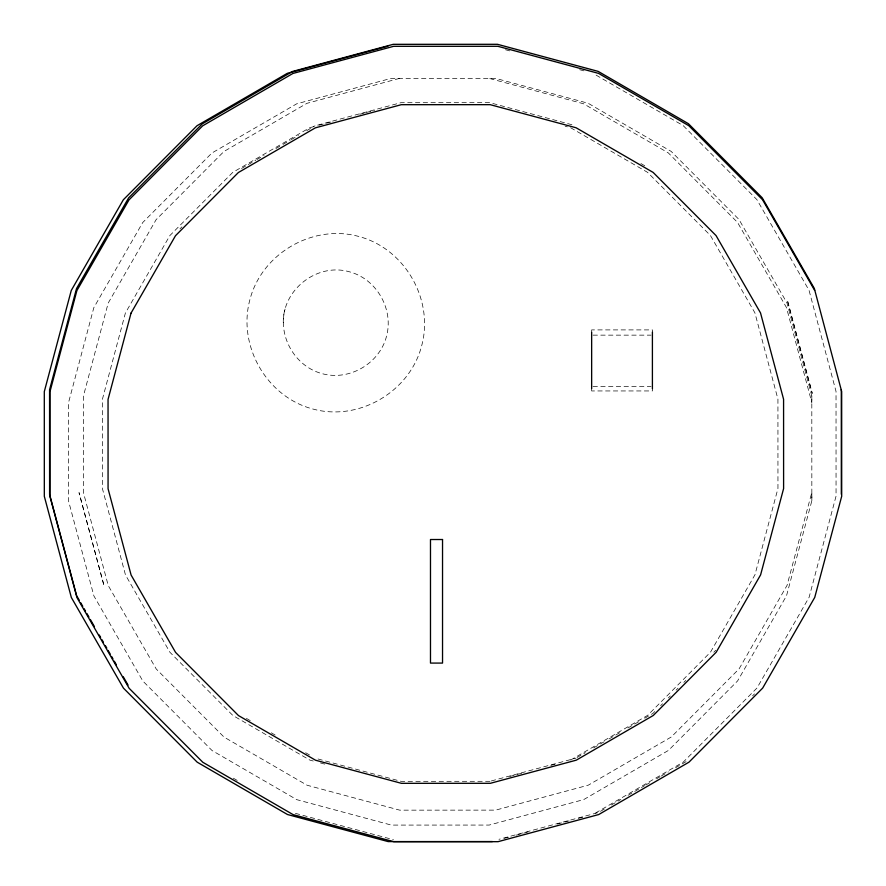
<?xml version="1.0" encoding="UTF-8"?>
<svg xmlns="http://www.w3.org/2000/svg" width="886" height="886" viewBox="0 0 886 886"><rect width="100%" height="100%" fill="white"/><g stroke="black" fill="none" stroke-linecap="round" stroke-linejoin="round"><path stroke-width="0.66" stroke-dasharray="4.43 3.32" d="M399.575 78.367L306.944 103.33L223.903 151.517L156.113 219.662L108.181 303.101L83.384 396.164L83.406 492.505L108.247 585.568L156.224 668.985L224.047 737.097L307.11 785.24L399.752 810.158L495.651 810.125L588.282 785.173L671.311 736.975L739.112 668.841L787.045 585.391L811.842 492.328L811.842 500.778L786.535 595.746L737.628 680.891L668.454 750.42L583.719 799.593L489.194 825.065L391.346 825.087L296.81 799.67L212.053 750.531L142.845 681.035L93.894 595.913L68.543 500.967L68.521 402.654L93.816 307.686L142.724 222.541L211.909 153.012L296.644 103.839L391.158 78.367L495.473 78.345L588.105 103.252L671.167 151.406L739.002 219.506L786.967 302.934L811.809 395.987L811.809 402.465L786.458 307.52L737.517 222.397L668.299 152.89L583.542 103.762L489.017 78.345M283.276 322.725C282.634 289.434 317.299 262.522 349.372 271.78C376.639 278.957 393.916 309.214 386.495 336.381C379.441 363.603 349.35 381.168 322.194 373.67C294.916 366.494 277.639 336.237 285.07 309.07M179.958 228.865L181.885 226.916M654.843 711.536L652.904 713.474L643.424 718.978M660.646 705.699L662.573 703.75M668.376 697.924L670.314 695.975M676.118 690.139L678.056 688.2M683.859 682.364L685.797 680.426M713.839 652.229L715.777 650.28M752.579 695.853L754.518 693.904M241.546 168.473L255.755 160.222M256.94 159.524L264.05 155.404M275.9 148.527L281.826 145.094M283.011 144.407L290.121 140.276M291.306 139.589L298.405 135.469M306.7 130.652L314.995 125.834M570.628 760.044L647.633 715.356L710.506 652.162L754.961 574.781L777.952 488.474L777.93 399.121L754.894 312.836L710.406 235.466L647.5 172.305L570.473 127.65L565.179 126.233M577.085 757.475L585.38 752.668M593.664 747.85L604.33 741.66M609.07 738.913L619.735 732.722M628.03 727.915L638.684 721.725M595.447 813.049L683.327 762.049L757.009 687.99L809.106 597.297L836.052 496.138L836.03 391.424L809.029 290.287L756.888 199.616L683.161 125.59L594.074 73.948M604.274 809.106L598.338 812.551L498.984 839.319M611.395 804.975L620.898 799.46M628.03 795.318L644.654 785.672M645.839 784.985L651.775 781.541M656.526 778.783L660.092 776.712M661.277 776.025L668.398 771.894M675.531 767.752L686.218 761.55M317.642 125.125L400.893 102.698L489.825 102.676L573.098 125.059M313.688 126.654L309.723 127.717L232.719 172.416L169.846 235.598L125.402 312.991L102.399 399.298L102.422 488.64L125.469 574.936L169.946 652.295L232.852 715.456L309.89 760.11L313.854 761.174M318.982 125.225L333.513 121.304M359.949 114.183L365.231 112.766M366.549 112.411L374.479 110.274M491.32 780.954L575.9 758.161M509.838 776.424L521.732 773.223M550.804 765.393L557.416 763.61M504.311 838.344L509.616 836.916M516.239 835.133L528.156 831.921M557.305 824.069L569.222 820.857M578.492 818.354L583.796 816.936M593.022 335.141L651.033 335.141M593.022 386.617L651.033 386.617M490.002 781.308L401.059 781.33L315.15 758.228M505.441 49.738L510.746 51.166M579.632 69.695L584.937 71.124M320.455 762.957L325.749 764.374M295.392 813.337L393.428 839.707M640.921 163.556L645.661 166.302M246.419 718.391L251.159 721.138M271.304 732.811L276.044 735.557M305.67 752.735L310.41 755.481M233.339 778.196L238.101 780.954M811.809 395.987L811.842 500.778M652.406 334L652.406 329.902L591.649 329.902L591.649 334M652.406 386.85L652.406 390.947L591.649 390.947L591.649 386.85M249.918 299.612C237.337 345.595 266.597 396.828 312.769 408.989C358.764 421.681 409.697 391.944 421.647 345.839C434.218 299.856 404.968 248.623 358.786 236.462C312.802 223.77 261.857 253.507 249.918 299.612M103.662 584.328L79.02 492.605L103.662 584.328M787.743 301.617L812.252 393.395L787.743 301.617"/><path stroke-width="1.33" d="M387.957 46.205L287.285 73.339L197.035 125.712L123.342 199.771L71.257 290.475L44.3 391.623L44.322 496.337L71.334 597.474L123.464 688.145L197.19 762.17L287.474 814.511L388.157 841.589L492.394 841.556M814.666 290.398L762.536 199.727L688.81 125.701L598.526 73.372L497.843 46.293L393.605 46.316L292.934 73.449L202.672 125.823L128.991 199.893L76.894 290.586L49.948 391.745L49.97 496.448L76.971 597.596L129.112 688.267L202.839 762.292L293.111 814.622L393.805 841.7L498.043 841.678L598.714 814.544L688.965 762.17L762.658 688.101L814.743 597.408L841.7 496.26L841.678 391.546L814.3 288.404L762.159 197.733L688.433 123.708L598.15 71.378L497.467 44.3L393.229 44.322L292.557 71.456L202.296 123.83L128.614 197.899L76.517 288.592L49.572 389.74L49.594 494.454L76.595 595.602L79.341 600.365M80.715 602.757L82.775 606.334M84.148 608.726L85.521 611.107M86.883 613.489L88.943 617.077M90.317 619.458L94.437 626.612M99.232 634.963L100.605 637.355M101.979 639.736L103.352 642.128M105.412 645.706L106.785 648.087M108.158 650.479L110.218 654.056M111.581 656.437L112.954 658.83M114.327 661.211L116.387 664.799M123.243 676.727L128.049 685.077M841.301 389.552L841.323 494.255M652.406 331.973L652.406 388.865M591.649 331.973L591.649 388.865M131.039 313.101L108.048 399.409L108.07 488.751L131.106 575.047L175.594 652.417L238.5 715.578L315.527 760.221L401.436 783.324L490.379 783.302L576.277 760.166L653.281 715.467L716.154 652.273L760.598 574.892L783.601 488.585L783.578 399.243L760.531 312.946L716.054 235.587L653.148 172.427L576.11 127.772L490.202 104.67L401.269 104.692L315.372 127.839L238.367 172.526L175.494 235.72L131.039 313.101M442.535 539.519L430.485 539.519L430.485 663.082L442.535 663.082L442.535 539.519"/></g></svg>
